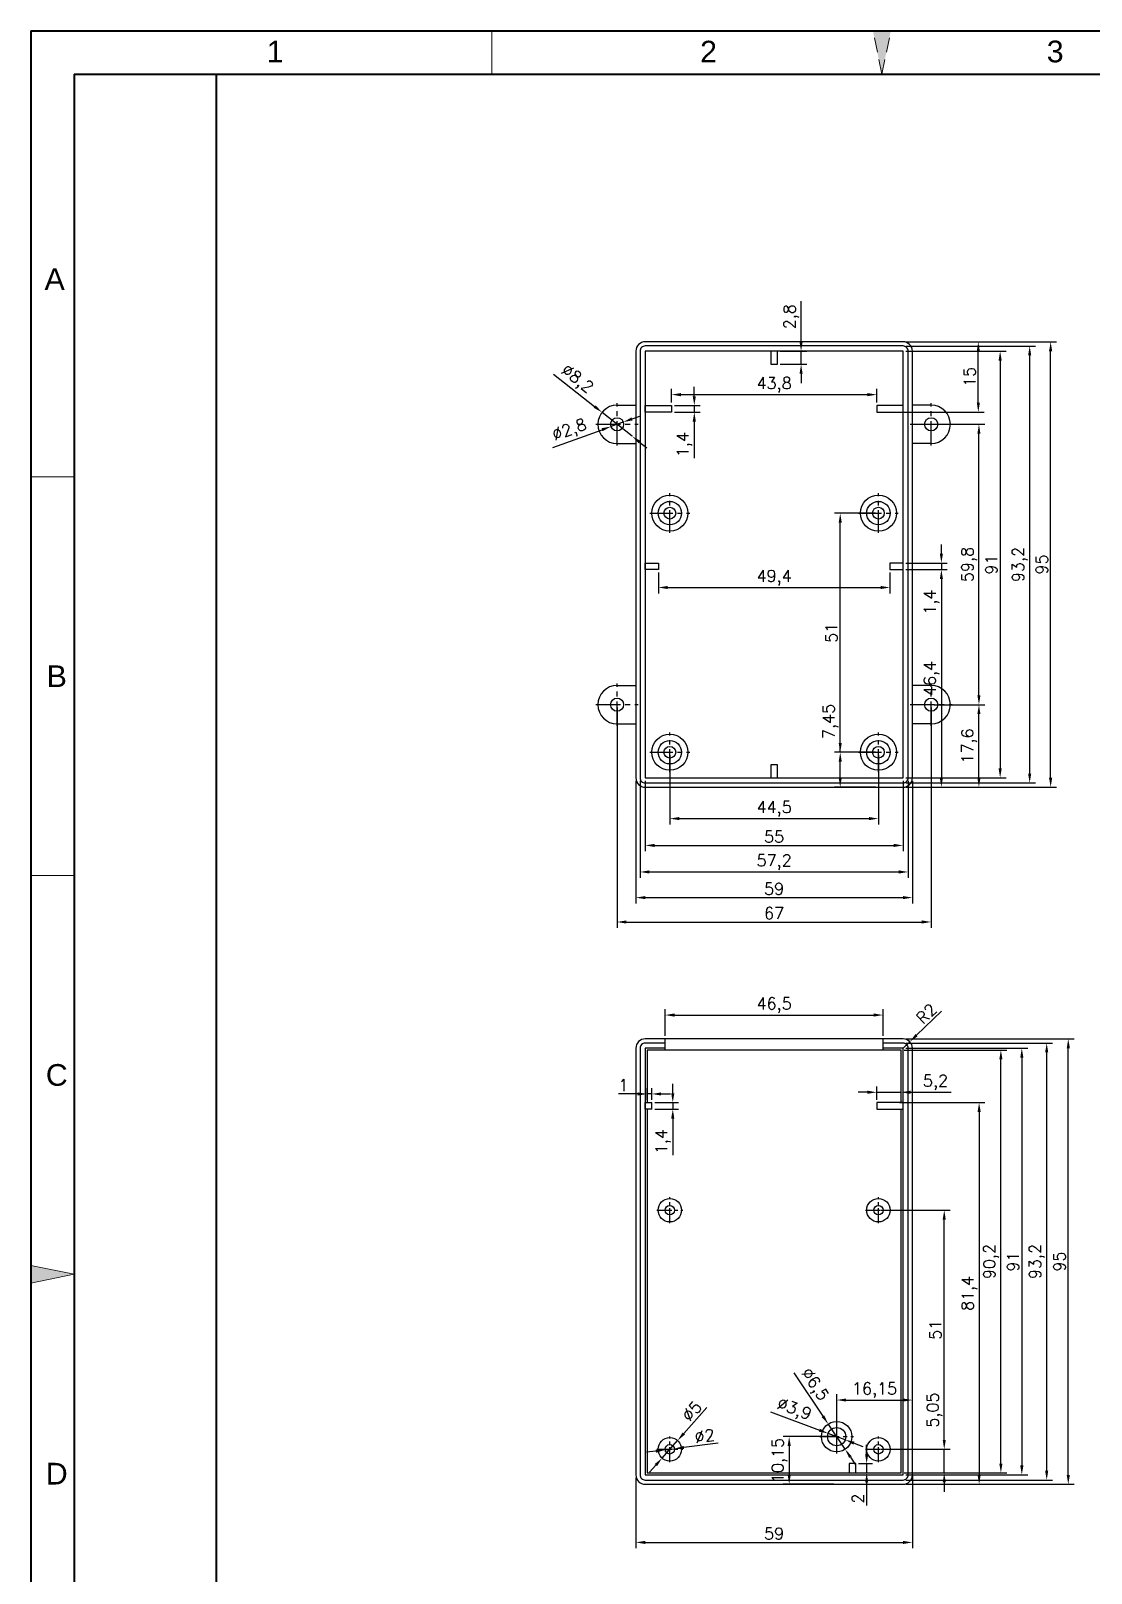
# Model space of a CAD drawing. Header units: millimetres. Extents: x 8473 to 8837, y 609 to 1139.
# Drawn here: x 8473.4 to 8699.6, y 810 to 1138.9 of the extents above; entities that cross this region are included whole.
import ezdxf
from ezdxf.enums import TextEntityAlignment as Align

# ---------------------------------------------------------------- set-up
doc = ezdxf.new("R2010")
doc.units = ezdxf.units.MM
for name, pattern in [('ACAD_ISO10W100', [18, 12, -3, 0, -3]), ('CENTER', [50.8, 31.75, -6.35, 6.35, -6.35]), ('HIDDEN2', [4.7625, 3.175, -1.5875])]:
    doc.linetypes.add(name, pattern=pattern)
for name, color, linetype, lineweight in [('dim', 82, 'Continuous', 9), ('图层1', 7, 'ACAD_ISO10W100', 15), ('图层4', 7, 'Continuous', 40), ('图层5', 7, 'HIDDEN2', 15)]:
    doc.layers.add(name, color=color, linetype=linetype, lineweight=lineweight)
doc.layers.add('尺寸线', color=7, linetype='Continuous')
doc.styles.get("Standard").update_dxf_attribs({"font": 'txt', "bigfont": 'gbcbig.shx'})
doc.styles.add('样式 3', font='arial.ttf', dxfattribs={"height": 3.8})
doc.dimstyles.new('ISO-25', dxfattribs={"dimtxt": 2.5, "dimasz": 2.5, "dimexe": 1.25, "dimexo": 0.625, "dimtad": 1, "dimtxsty": 'Standard', "dimcen": 2.5, "dimadec": 0, "dimazin": 0, "dimtfac": 1, "dimtmove": 0, "dimatfit": 3, "dimfxl": 0, "dimarcsym": 0})

# ---------------------------------------------------------------- blocks, each defined once
blk = doc.blocks.new('*D3')
at = {"layer": 'Defpoints', "color": 0}
for p in [(8659.47, 923.95), (8694.72, 923.95), (8659.47, 828.95)]:
    blk.add_point(p, dxfattribs=at)
at = {"layer": 'dim', "color": 0, "lineweight": -2}
for p, q in [((8660.09, 923.95), (8695.97, 923.95)), ((8694.72, 830.95), (8694.72, 921.95)), ((8660.09, 828.95), (8695.97, 828.95))]:
    blk.add_line(p, q, dxfattribs=at)
at = {"layer": 'dim', "color": 0}
for points in [[(8694.39, 921.95), (8695.06, 921.95), (8694.72, 923.95)], [(8694.39, 830.95), (8695.06, 830.95), (8694.72, 828.95)]]:
    blk.add_solid(points, dxfattribs=at)
at = {"layer": 'dim', "color": 0, "insert": (8692.85, 876.45), "char_height": 2.5, "attachment_point": 5, "rotation": 90}
blk.add_mtext('95', dxfattribs=at)
blk = doc.blocks.new('*D4')
at = {"layer": 'Defpoints', "color": 0}
for p in [(8659.47, 923.05), (8690.12, 923.05), (8659.47, 829.85)]:
    blk.add_point(p, dxfattribs=at)
at = {"layer": 'dim', "color": 0, "lineweight": -2}
for p, q in [((8660.09, 923.05), (8691.37, 923.05)), ((8690.12, 831.85), (8690.12, 921.05)), ((8660.09, 829.85), (8691.37, 829.85))]:
    blk.add_line(p, q, dxfattribs=at)
at = {"layer": 'dim', "color": 0}
for points in [[(8689.78, 921.05), (8690.45, 921.05), (8690.12, 923.05)], [(8689.78, 831.85), (8690.45, 831.85), (8690.12, 829.85)]]:
    blk.add_solid(points, dxfattribs=at)
at = {"layer": 'dim', "color": 0, "insert": (8688.03, 876.45), "char_height": 2.5, "attachment_point": 5, "rotation": 90}
blk.add_mtext('93,2', dxfattribs=at)
blk = doc.blocks.new('*D5')
at = {"layer": 'Defpoints', "color": 0}
for p in [(8659.47, 921.95), (8659.47, 830.95), (8684.81, 830.95)]:
    blk.add_point(p, dxfattribs=at)
at = {"layer": 'dim', "color": 0, "lineweight": -2}
for p, q in [((8660.09, 921.95), (8686.06, 921.95)), ((8684.81, 919.95), (8684.81, 832.95)), ((8660.09, 830.95), (8686.06, 830.95))]:
    blk.add_line(p, q, dxfattribs=at)
at = {"layer": 'dim', "color": 0}
for points in [[(8684.48, 919.95), (8685.15, 919.95), (8684.81, 921.95)], [(8684.48, 832.95), (8685.15, 832.95), (8684.81, 830.95)]]:
    blk.add_solid(points, dxfattribs=at)
at = {"layer": 'dim', "color": 0, "insert": (8682.94, 876.45), "char_height": 2.5, "attachment_point": 5, "rotation": 90}
blk.add_mtext('91', dxfattribs=at)
blk = doc.blocks.new('*D6')
at = {"layer": 'Defpoints', "color": 0}
for p in [(8659.07, 921.55), (8680.35, 921.55), (8659.07, 831.35)]:
    blk.add_point(p, dxfattribs=at)
at = {"layer": 'dim', "color": 0, "lineweight": -2}
for p, q in [((8659.69, 921.55), (8681.6, 921.55)), ((8680.35, 833.35), (8680.35, 919.55)), ((8659.69, 831.35), (8681.6, 831.35))]:
    blk.add_line(p, q, dxfattribs=at)
at = {"layer": 'dim', "color": 0}
for points in [[(8680.01, 919.55), (8680.68, 919.55), (8680.35, 921.55)], [(8680.01, 833.35), (8680.68, 833.35), (8680.35, 831.35)]]:
    blk.add_solid(points, dxfattribs=at)
at = {"layer": 'dim', "color": 0, "insert": (8678.26, 876.45), "char_height": 2.5, "attachment_point": 5, "rotation": 90}
blk.add_mtext('90,2', dxfattribs=at)
blk = doc.blocks.new('*D7')
at = {"layer": 'Defpoints', "color": 0}
for p in [(8654.22, 836.4), (8668.26, 836.4), (8659.07, 831.35)]:
    blk.add_point(p, dxfattribs=at)
at = {"layer": 'dim', "color": 0, "lineweight": -2}
for p, q in [((8668.26, 838.4), (8668.26, 849.15)), ((8654.84, 836.4), (8669.51, 836.4)), ((8668.26, 831.35), (8668.26, 836.4)), ((8659.69, 831.35), (8669.51, 831.35)), ((8668.26, 829.35), (8668.26, 827.35))]:
    blk.add_line(p, q, dxfattribs=at)
at = {"layer": 'dim', "color": 0}
for points in [[(8667.93, 838.4), (8668.59, 838.4), (8668.26, 836.4)], [(8667.93, 829.35), (8668.59, 829.35), (8668.26, 831.35)]]:
    blk.add_solid(points, dxfattribs=at)
at = {"layer": 'dim', "color": 0, "insert": (8666.18, 844.77), "char_height": 2.5, "attachment_point": 5, "rotation": 90}
blk.add_mtext('5,05', dxfattribs=at)
blk = doc.blocks.new('*D8')
at = {"layer": 'Defpoints', "color": 0}
for p in [(8654.22, 887.4), (8668.26, 887.4), (8654.22, 836.4)]:
    blk.add_point(p, dxfattribs=at)
at = {"layer": 'dim', "color": 0, "lineweight": -2}
for p, q in [((8654.84, 887.4), (8669.51, 887.4)), ((8668.26, 838.4), (8668.26, 885.4)), ((8654.84, 836.4), (8669.51, 836.4))]:
    blk.add_line(p, q, dxfattribs=at)
at = {"layer": 'dim', "color": 0}
for points in [[(8667.93, 885.4), (8668.59, 885.4), (8668.26, 887.4)], [(8667.93, 838.4), (8668.59, 838.4), (8668.26, 836.4)]]:
    blk.add_solid(points, dxfattribs=at)
at = {"layer": 'dim', "color": 0, "insert": (8666.38, 861.9), "char_height": 2.5, "attachment_point": 5, "rotation": 90}
blk.add_mtext('51', dxfattribs=at)
blk = doc.blocks.new('*D9')
at = {"layer": 'Defpoints', "color": 0}
for p in [(8659.07, 912.55), (8653.87, 910.35), (8659.07, 910.35)]:
    blk.add_point(p, dxfattribs=at)
at = {"layer": 'dim', "color": 0, "lineweight": -2}
for p, q in [((8651.87, 912.55), (8649.87, 912.55)), ((8653.87, 910.97), (8653.87, 913.8)), ((8653.87, 912.55), (8659.07, 912.55)), ((8659.07, 910.97), (8659.07, 913.8)), ((8661.07, 912.55), (8669.73, 912.55))]:
    blk.add_line(p, q, dxfattribs=at)
at = {"layer": 'dim', "color": 0}
for points in [[(8651.87, 912.89), (8651.87, 912.22), (8653.87, 912.55)], [(8661.07, 912.89), (8661.07, 912.22), (8659.07, 912.55)]]:
    blk.add_solid(points, dxfattribs=at)
at = {"layer": 'dim', "color": 0, "insert": (8666.4, 914.64), "char_height": 2.5, "attachment_point": 5}
blk.add_mtext('5,2', dxfattribs=at)
blk = doc.blocks.new('*D10')
at = {"layer": 'Defpoints', "color": 0}
for p in [(8604.87, 912.19), (8604.87, 910.35), (8605.87, 910.35)]:
    blk.add_point(p, dxfattribs=at)
at = {"layer": 'dim', "color": 0, "lineweight": -2}
for p, q in [((8602.87, 912.19), (8598.78, 912.19)), ((8604.87, 910.97), (8604.87, 913.44)), ((8605.87, 912.19), (8604.87, 912.19)), ((8605.87, 910.97), (8605.87, 913.44)), ((8607.87, 912.19), (8609.87, 912.19))]:
    blk.add_line(p, q, dxfattribs=at)
at = {"layer": 'dim', "color": 0}
for points in [[(8602.87, 912.53), (8602.87, 911.86), (8604.87, 912.19)], [(8607.87, 912.53), (8607.87, 911.86), (8605.87, 912.19)]]:
    blk.add_solid(points, dxfattribs=at)
at = {"layer": 'dim', "color": 0, "insert": (8599.82, 914.07), "char_height": 2.5, "attachment_point": 5}
blk.add_mtext('1', dxfattribs=at)
blk = doc.blocks.new('*D11')
at = {"layer": 'Defpoints', "color": 0}
for p in [(8649.37, 833.35), (8649.37, 831.35), (8651.71, 831.35)]:
    blk.add_point(p, dxfattribs=at)
at = {"layer": 'dim', "color": 0, "lineweight": -2}
for p, q in [((8651.71, 835.35), (8651.71, 837.35)), ((8649.99, 833.35), (8652.96, 833.35)), ((8651.71, 833.35), (8651.71, 831.35)), ((8649.99, 831.35), (8652.96, 831.35)), ((8651.71, 829.35), (8651.71, 824.43))]:
    blk.add_line(p, q, dxfattribs=at)
at = {"layer": 'dim', "color": 0}
for points in [[(8651.38, 835.35), (8652.05, 835.35), (8651.71, 833.35)], [(8651.38, 829.35), (8652.05, 829.35), (8651.71, 831.35)]]:
    blk.add_solid(points, dxfattribs=at)
at = {"layer": 'dim', "color": 0, "insert": (8649.84, 825.89), "char_height": 2.5, "attachment_point": 5, "rotation": 90}
blk.add_mtext('2', dxfattribs=at)
blk = doc.blocks.new('*D12')
at = {"layer": 'Defpoints', "color": 0}
for p in [(8645.32, 839.1), (8635.18, 828.95), (8645.32, 828.95)]:
    blk.add_point(p, dxfattribs=at)
at = {"layer": 'dim', "color": 0, "lineweight": -2}
for p, q in [((8644.69, 839.1), (8633.93, 839.1)), ((8635.18, 837.1), (8635.18, 830.95)), ((8644.69, 828.95), (8633.93, 828.95))]:
    blk.add_line(p, q, dxfattribs=at)
at = {"layer": 'dim', "color": 0}
for points in [[(8634.85, 837.1), (8635.52, 837.1), (8635.18, 839.1)], [(8634.85, 830.95), (8635.52, 830.95), (8635.18, 828.95)]]:
    blk.add_solid(points, dxfattribs=at)
at = {"layer": 'dim', "color": 0, "insert": (8633.1, 834.02), "char_height": 2.5, "attachment_point": 5, "rotation": 90}
blk.add_mtext('10,15', dxfattribs=at)
blk = doc.blocks.new('*D13')
at = {"layer": 'Defpoints', "color": 0}
for p in [(8661.47, 846.91), (8645.32, 839.1), (8661.47, 839.1)]:
    blk.add_point(p, dxfattribs=at)
at = {"layer": 'dim', "color": 0, "lineweight": -2}
for p, q in [((8645.32, 839.72), (8645.32, 848.16)), ((8647.32, 846.91), (8659.47, 846.91)), ((8661.47, 839.72), (8661.47, 848.16))]:
    blk.add_line(p, q, dxfattribs=at)
at = {"layer": 'dim', "color": 0}
for points in [[(8647.32, 847.24), (8647.32, 846.58), (8645.32, 846.91)], [(8659.47, 847.24), (8659.47, 846.58), (8661.47, 846.91)]]:
    blk.add_solid(points, dxfattribs=at)
at = {"layer": 'dim', "color": 0, "insert": (8653.39, 848.99), "char_height": 2.5, "attachment_point": 5}
blk.add_mtext('16,15', dxfattribs=at)
blk = doc.blocks.new('*D14')
at = {"layer": 'Defpoints', "color": 0}
for p in [(8643.5, 841.8), (8647.13, 836.4)]:
    blk.add_point(p, dxfattribs=at)
at = {"layer": 'dim', "color": 0, "lineweight": -2}
for p, q in [((8636.16, 852.73), (8642.39, 843.46)), ((8647.13, 836.4), (8643.5, 841.8)), ((8648.24, 834.74), (8649.36, 833.08))]:
    blk.add_line(p, q, dxfattribs=at)
at = {"layer": 'dim', "color": 0}
for points in [[(8642.67, 843.64), (8642.11, 843.27), (8643.5, 841.8)], [(8648.52, 834.93), (8647.97, 834.56), (8647.13, 836.4)]]:
    blk.add_solid(points, dxfattribs=at)
at = {"layer": 'dim', "color": 0, "insert": (8640.45, 850.08), "char_height": 2.5, "attachment_point": 5, "rotation": 303.8886}
blk.add_mtext('∅6,5', dxfattribs=at)
blk = doc.blocks.new('*D15')
at = {"layer": 'Defpoints', "color": 0}
for p in [(8643.49, 839.78), (8647.14, 838.42)]:
    blk.add_point(p, dxfattribs=at)
at = {"layer": 'dim', "color": 0, "lineweight": -2}
for p, q in [((8631.16, 844.4), (8641.62, 840.48)), ((8647.14, 838.42), (8643.49, 839.78)), ((8649.02, 837.71), (8650.89, 837.01))]:
    blk.add_line(p, q, dxfattribs=at)
at = {"layer": 'dim', "color": 0}
for points in [[(8641.73, 840.8), (8641.5, 840.17), (8643.49, 839.78)], [(8649.13, 838.03), (8648.9, 837.4), (8647.14, 838.42)]]:
    blk.add_solid(points, dxfattribs=at)
at = {"layer": 'dim', "color": 0, "insert": (8636.18, 844.74), "char_height": 2.5, "attachment_point": 5, "rotation": 339.4698}
blk.add_mtext('∅3,9', dxfattribs=at)
blk = doc.blocks.new('*D16')
at = {"layer": 'Defpoints', "color": 0}
for p in [(8611.37, 838.27), (8608.06, 834.53)]:
    blk.add_point(p, dxfattribs=at)
at = {"layer": 'dim', "color": 0, "lineweight": -2}
for p, q in [((8617.61, 845.33), (8612.7, 839.77)), ((8608.06, 834.53), (8611.37, 838.27)), ((8606.74, 833.03), (8605.41, 831.53))]:
    blk.add_line(p, q, dxfattribs=at)
at = {"layer": 'dim', "color": 0}
for points in [[(8612.45, 839.99), (8612.95, 839.55), (8611.37, 838.27)], [(8606.49, 833.25), (8606.99, 832.81), (8608.06, 834.53)]]:
    blk.add_solid(points, dxfattribs=at)
at = {"layer": 'dim', "color": 0, "insert": (8614.41, 844.54), "char_height": 2.5, "attachment_point": 5, "rotation": 48.5407}
blk.add_mtext('∅5', dxfattribs=at)
blk = doc.blocks.new('*D17')
at = {"layer": 'Defpoints', "color": 0}
for p in [(8608.72, 836.27), (8610.71, 836.53)]:
    blk.add_point(p, dxfattribs=at)
at = {"layer": 'dim', "color": 0, "lineweight": -2}
for p, q in [((8606.74, 836.01), (8604.76, 835.76)), ((8608.72, 836.27), (8610.71, 836.53)), ((8620.05, 837.74), (8612.69, 836.79))]:
    blk.add_line(p, q, dxfattribs=at)
at = {"layer": 'dim', "color": 0}
for points in [[(8606.7, 836.34), (8606.78, 835.68), (8608.72, 836.27)], [(8612.65, 837.12), (8612.73, 836.45), (8610.71, 836.53)]]:
    blk.add_solid(points, dxfattribs=at)
at = {"layer": 'dim', "color": 0, "insert": (8617.12, 839.25), "char_height": 2.5, "attachment_point": 5, "rotation": 7.3943}
blk.add_mtext('∅2', dxfattribs=at)
blk = doc.blocks.new('*D18')
at = {"layer": 'Defpoints', "color": 0}
for p in [(8605.87, 910.35), (8605.87, 908.95), (8610.35, 908.95)]:
    blk.add_point(p, dxfattribs=at)
at = {"layer": 'dim', "color": 0, "lineweight": -2}
for p, q in [((8610.35, 912.35), (8610.35, 914.35)), ((8606.49, 910.35), (8611.6, 910.35)), ((8606.49, 908.95), (8611.6, 908.95)), ((8610.35, 910.35), (8610.35, 908.95)), ((8610.35, 906.95), (8610.35, 899.12))]:
    blk.add_line(p, q, dxfattribs=at)
at = {"layer": 'dim', "color": 0}
for points in [[(8610.01, 912.35), (8610.68, 912.35), (8610.35, 910.35)], [(8610.01, 906.95), (8610.68, 906.95), (8610.35, 908.95)]]:
    blk.add_solid(points, dxfattribs=at)
at = {"layer": 'dim', "color": 0, "insert": (8608.26, 902.03), "char_height": 2.5, "attachment_point": 5, "rotation": 90}
blk.add_mtext('1,4', dxfattribs=at)
blk = doc.blocks.new('*D19')
at = {"layer": 'Defpoints', "color": 0}
for p in [(8658.07, 910.35), (8659.5, 828.95), (8675.7, 828.95)]:
    blk.add_point(p, dxfattribs=at)
at = {"layer": 'dim', "color": 0, "lineweight": -2}
for p, q in [((8658.69, 910.35), (8676.95, 910.35)), ((8675.7, 908.35), (8675.7, 830.95)), ((8660.13, 828.95), (8676.95, 828.95))]:
    blk.add_line(p, q, dxfattribs=at)
at = {"layer": 'dim', "color": 0}
for points in [[(8675.37, 908.35), (8676.04, 908.35), (8675.7, 910.35)], [(8675.37, 830.95), (8676.04, 830.95), (8675.7, 828.95)]]:
    blk.add_solid(points, dxfattribs=at)
at = {"layer": 'dim', "color": 0, "insert": (8673.62, 869.65), "char_height": 2.5, "attachment_point": 5, "rotation": 90}
blk.add_mtext('81,4', dxfattribs=at)
blk = doc.blocks.new('*D20')
at = {"layer": 'Defpoints', "color": 0}
for p in [(8655.22, 929.02), (8608.72, 923.95), (8655.22, 923.95)]:
    blk.add_point(p, dxfattribs=at)
at = {"layer": 'dim', "color": 0, "lineweight": -2}
for p, q in [((8608.72, 924.57), (8608.72, 930.27)), ((8610.72, 929.02), (8653.22, 929.02)), ((8655.22, 924.57), (8655.22, 930.27))]:
    blk.add_line(p, q, dxfattribs=at)
at = {"layer": 'dim', "color": 0}
for points in [[(8610.72, 929.36), (8610.72, 928.69), (8608.72, 929.02)], [(8653.22, 929.36), (8653.22, 928.69), (8655.22, 929.02)]]:
    blk.add_solid(points, dxfattribs=at)
at = {"layer": 'dim', "color": 0, "insert": (8631.97, 931.11), "char_height": 2.5, "attachment_point": 5}
blk.add_mtext('46,5', dxfattribs=at)
blk = doc.blocks.new('*D29')
at = {"layer": 'Defpoints', "color": 0}
for p in [(8659.47, 1072.62), (8690.96, 1072.62), (8659.47, 977.62)]:
    blk.add_point(p, dxfattribs=at)
at = {"layer": 'dim', "color": 0, "lineweight": -2}
for p, q in [((8660.09, 1072.62), (8692.21, 1072.62)), ((8690.96, 979.62), (8690.96, 1070.62)), ((8660.09, 977.62), (8692.21, 977.62))]:
    blk.add_line(p, q, dxfattribs=at)
at = {"layer": 'dim', "color": 0}
for points in [[(8690.62, 1070.62), (8691.29, 1070.62), (8690.96, 1072.62)], [(8690.62, 979.62), (8691.29, 979.62), (8690.96, 977.62)]]:
    blk.add_solid(points, dxfattribs=at)
at = {"layer": 'dim', "color": 0, "insert": (8689.08, 1025.12), "char_height": 2.5, "attachment_point": 5, "rotation": 90}
blk.add_mtext('95', dxfattribs=at)
blk = doc.blocks.new('*D30')
at = {"layer": 'Defpoints', "color": 0}
for p in [(8659.47, 1071.72), (8686.49, 1071.72), (8659.47, 978.52)]:
    blk.add_point(p, dxfattribs=at)
at = {"layer": 'dim', "color": 0, "lineweight": -2}
for p, q in [((8660.09, 1071.72), (8687.74, 1071.72)), ((8686.49, 980.52), (8686.49, 1069.72)), ((8660.09, 978.52), (8687.74, 978.52))]:
    blk.add_line(p, q, dxfattribs=at)
at = {"layer": 'dim', "color": 0}
for points in [[(8686.15, 1069.72), (8686.82, 1069.72), (8686.49, 1071.72)], [(8686.15, 980.52), (8686.82, 980.52), (8686.49, 978.52)]]:
    blk.add_solid(points, dxfattribs=at)
at = {"layer": 'dim', "color": 0, "insert": (8684.4, 1025.12), "char_height": 2.5, "attachment_point": 5, "rotation": 90}
blk.add_mtext('93,2', dxfattribs=at)
blk = doc.blocks.new('*D31')
at = {"layer": 'Defpoints', "color": 0}
for p in [(8659.47, 1070.62), (8659.47, 979.62), (8680.19, 979.62)]:
    blk.add_point(p, dxfattribs=at)
at = {"layer": 'dim', "color": 0, "lineweight": -2}
for p, q in [((8660.09, 1070.62), (8681.44, 1070.62)), ((8680.19, 1068.62), (8680.19, 981.62)), ((8660.09, 979.62), (8681.44, 979.62))]:
    blk.add_line(p, q, dxfattribs=at)
at = {"layer": 'dim', "color": 0}
for points in [[(8679.85, 1068.62), (8680.52, 1068.62), (8680.19, 1070.62)], [(8679.85, 981.62), (8680.52, 981.62), (8680.19, 979.62)]]:
    blk.add_solid(points, dxfattribs=at)
at = {"layer": 'dim', "color": 0, "insert": (8678.31, 1025.12), "char_height": 2.5, "attachment_point": 5, "rotation": 90}
blk.add_mtext('91', dxfattribs=at)
blk = doc.blocks.new('*D32')
at = {"layer": 'Defpoints', "color": 0}
for p in [(8665.47, 995.22), (8675.66, 995.22), (8665.47, 977.62)]:
    blk.add_point(p, dxfattribs=at)
at = {"layer": 'dim', "color": 0, "lineweight": -2}
for p, q in [((8666.09, 995.22), (8676.91, 995.22)), ((8675.66, 979.62), (8675.66, 993.22)), ((8666.09, 977.62), (8676.91, 977.62))]:
    blk.add_line(p, q, dxfattribs=at)
at = {"layer": 'dim', "color": 0}
for points in [[(8675.33, 993.22), (8675.99, 993.22), (8675.66, 995.22)], [(8675.33, 979.62), (8675.99, 979.62), (8675.66, 977.62)]]:
    blk.add_solid(points, dxfattribs=at)
at = {"layer": 'dim', "color": 0, "insert": (8673.58, 986.42), "char_height": 2.5, "attachment_point": 5, "rotation": 90}
blk.add_mtext('17,6', dxfattribs=at)
blk = doc.blocks.new('*D33')
at = {"layer": 'Defpoints', "color": 0}
for p in [(8665.47, 1055.02), (8675.66, 1055.02), (8665.47, 995.22)]:
    blk.add_point(p, dxfattribs=at)
at = {"layer": 'dim', "color": 0, "lineweight": -2}
for p, q in [((8666.09, 1055.02), (8676.91, 1055.02)), ((8675.66, 997.22), (8675.66, 1053.02)), ((8666.09, 995.22), (8676.91, 995.22))]:
    blk.add_line(p, q, dxfattribs=at)
at = {"layer": 'dim', "color": 0}
for points in [[(8675.33, 1053.02), (8675.99, 1053.02), (8675.66, 1055.02)], [(8675.33, 997.22), (8675.99, 997.22), (8675.66, 995.22)]]:
    blk.add_solid(points, dxfattribs=at)
at = {"layer": 'dim', "color": 0, "insert": (8673.58, 1025.12), "char_height": 2.5, "attachment_point": 5, "rotation": 90}
blk.add_mtext('59,8', dxfattribs=at)
blk = doc.blocks.new('*D34')
at = {"layer": 'Defpoints', "color": 0}
for p in [(8646.07, 985.07), (8654.22, 985.07), (8654.22, 977.62)]:
    blk.add_point(p, dxfattribs=at)
at = {"layer": 'dim', "color": 0, "lineweight": -2}
for p, q in [((8646.07, 985.07), (8646.07, 996.24)), ((8653.59, 985.07), (8644.82, 985.07)), ((8646.07, 979.62), (8646.07, 983.07)), ((8653.59, 977.62), (8644.82, 977.62))]:
    blk.add_line(p, q, dxfattribs=at)
at = {"layer": 'dim', "color": 0}
for points in [[(8645.74, 983.07), (8646.4, 983.07), (8646.07, 985.07)], [(8645.74, 979.62), (8646.4, 979.62), (8646.07, 977.62)]]:
    blk.add_solid(points, dxfattribs=at)
at = {"layer": 'dim', "color": 0, "insert": (8643.99, 991.66), "char_height": 2.5, "attachment_point": 5, "rotation": 90}
blk.add_mtext('7,45', dxfattribs=at)
blk = doc.blocks.new('*D35')
at = {"layer": 'Defpoints', "color": 0}
for p in [(8646.07, 1036.07), (8654.22, 1036.07), (8654.22, 985.07)]:
    blk.add_point(p, dxfattribs=at)
at = {"layer": 'dim', "color": 0, "lineweight": -2}
for p, q in [((8653.59, 1036.07), (8644.82, 1036.07)), ((8646.07, 987.07), (8646.07, 1034.07)), ((8653.59, 985.07), (8644.82, 985.07))]:
    blk.add_line(p, q, dxfattribs=at)
at = {"layer": 'dim', "color": 0}
for points in [[(8645.74, 1034.07), (8646.4, 1034.07), (8646.07, 1036.07)], [(8645.74, 987.07), (8646.4, 987.07), (8646.07, 985.07)]]:
    blk.add_solid(points, dxfattribs=at)
at = {"layer": 'dim', "color": 0, "insert": (8644.2, 1010.57), "char_height": 2.5, "attachment_point": 5, "rotation": 90}
blk.add_mtext('51', dxfattribs=at)
blk = doc.blocks.new('*D36')
at = {"layer": 'Defpoints', "color": 0}
for p in [(8607.27, 1024.02), (8656.67, 1024.02), (8656.67, 1020.21)]:
    blk.add_point(p, dxfattribs=at)
at = {"layer": 'dim', "color": 0, "lineweight": -2}
for p, q in [((8607.27, 1023.4), (8607.27, 1018.96)), ((8656.67, 1023.4), (8656.67, 1018.96)), ((8609.27, 1020.21), (8654.67, 1020.21))]:
    blk.add_line(p, q, dxfattribs=at)
at = {"layer": 'dim', "color": 0}
for points in [[(8609.27, 1020.55), (8609.27, 1019.88), (8607.27, 1020.21)], [(8654.67, 1020.55), (8654.67, 1019.88), (8656.67, 1020.21)]]:
    blk.add_solid(points, dxfattribs=at)
at = {"layer": 'dim', "color": 0, "insert": (8631.97, 1022.3), "char_height": 2.5, "attachment_point": 5}
blk.add_mtext('49,4', dxfattribs=at)
blk = doc.blocks.new('*D37')
at = {"layer": 'Defpoints', "color": 0}
for p in [(8659.47, 1025.42), (8659.47, 1024.02), (8667.65, 1024.02)]:
    blk.add_point(p, dxfattribs=at)
at = {"layer": 'dim', "color": 0, "lineweight": -2}
for p, q in [((8667.65, 1027.42), (8667.65, 1029.42)), ((8660.09, 1025.42), (8668.9, 1025.42)), ((8660.09, 1024.02), (8668.9, 1024.02)), ((8667.65, 1025.42), (8667.65, 1024.02)), ((8667.65, 1022.02), (8667.65, 1014.19))]:
    blk.add_line(p, q, dxfattribs=at)
at = {"layer": 'dim', "color": 0}
for points in [[(8667.32, 1027.42), (8667.98, 1027.42), (8667.65, 1025.42)], [(8667.32, 1022.02), (8667.98, 1022.02), (8667.65, 1024.02)]]:
    blk.add_solid(points, dxfattribs=at)
at = {"layer": 'dim', "color": 0, "insert": (8665.57, 1017.11), "char_height": 2.5, "attachment_point": 5, "rotation": 90}
blk.add_mtext('1,4', dxfattribs=at)
blk = doc.blocks.new('*D38')
at = {"layer": 'Defpoints', "color": 0}
for p in [(8659.47, 1024.02), (8660.09, 977.62), (8667.65, 977.62)]:
    blk.add_point(p, dxfattribs=at)
at = {"layer": 'dim', "color": 0, "lineweight": -2}
for p, q in [((8660.09, 1024.02), (8668.9, 1024.02)), ((8667.65, 1022.02), (8667.65, 979.62)), ((8660.72, 977.62), (8668.9, 977.62))]:
    blk.add_line(p, q, dxfattribs=at)
at = {"layer": 'dim', "color": 0}
for points in [[(8667.32, 1022.02), (8667.98, 1022.02), (8667.65, 1024.02)], [(8667.32, 979.62), (8667.98, 979.62), (8667.65, 977.62)]]:
    blk.add_solid(points, dxfattribs=at)
at = {"layer": 'dim', "color": 0, "insert": (8665.57, 1000.82), "char_height": 2.5, "attachment_point": 5, "rotation": 90}
blk.add_mtext('46,4', dxfattribs=at)
blk = doc.blocks.new('*D39')
at = {"layer": 'Defpoints', "color": 0}
for p in [(8595.25, 1057.57), (8601.68, 1052.48)]:
    blk.add_point(p, dxfattribs=at)
at = {"layer": 'dim', "color": 0, "lineweight": -2}
for p, q in [((8584.92, 1065.74), (8593.68, 1058.81)), ((8601.68, 1052.48), (8595.25, 1057.57)), ((8603.25, 1051.24), (8604.82, 1050))]:
    blk.add_line(p, q, dxfattribs=at)
at = {"layer": 'dim', "color": 0}
for points in [[(8593.89, 1059.07), (8593.47, 1058.55), (8595.25, 1057.57)], [(8603.46, 1051.5), (8603.04, 1050.98), (8601.68, 1052.48)]]:
    blk.add_solid(points, dxfattribs=at)
at = {"layer": 'dim', "color": 0, "insert": (8589.81, 1064.53), "char_height": 2.5, "attachment_point": 5, "rotation": 321.6603}
blk.add_mtext('∅8,2', dxfattribs=at)
blk = doc.blocks.new('*D40')
at = {"layer": 'Defpoints', "color": 0}
for p in [(8597.15, 1054.55), (8599.78, 1055.5)]:
    blk.add_point(p, dxfattribs=at)
at = {"layer": 'dim', "color": 0, "lineweight": -2}
for p, q in [((8601.66, 1056.18), (8603.55, 1056.86)), ((8584.76, 1050.08), (8595.27, 1053.87)), ((8599.78, 1055.5), (8597.15, 1054.55))]:
    blk.add_line(p, q, dxfattribs=at)
at = {"layer": 'dim', "color": 0}
for points in [[(8601.55, 1056.49), (8601.78, 1055.86), (8599.78, 1055.5)], [(8595.15, 1054.18), (8595.38, 1053.56), (8597.15, 1054.55)]]:
    blk.add_solid(points, dxfattribs=at)
at = {"layer": 'dim', "color": 0, "insert": (8588.37, 1053.6), "char_height": 2.5, "attachment_point": 5, "rotation": 19.8359}
blk.add_mtext('∅2,8', dxfattribs=at)
blk = doc.blocks.new('*D41')
at = {"layer": 'Defpoints', "color": 0}
for p in [(8609.72, 985.07), (8654.22, 985.07), (8654.22, 970.92)]:
    blk.add_point(p, dxfattribs=at)
at = {"layer": 'dim', "color": 0, "lineweight": -2}
for p, q in [((8609.72, 984.45), (8609.72, 969.67)), ((8654.22, 984.45), (8654.22, 969.67)), ((8611.72, 970.92), (8652.22, 970.92))]:
    blk.add_line(p, q, dxfattribs=at)
at = {"layer": 'dim', "color": 0}
for points in [[(8611.72, 971.26), (8611.72, 970.59), (8609.72, 970.92)], [(8652.22, 971.26), (8652.22, 970.59), (8654.22, 970.92)]]:
    blk.add_solid(points, dxfattribs=at)
at = {"layer": 'dim', "color": 0, "insert": (8631.97, 973.01), "char_height": 2.5, "attachment_point": 5}
blk.add_mtext('44,5', dxfattribs=at)
blk = doc.blocks.new('*D42')
at = {"layer": 'Defpoints', "color": 0}
for p in [(8604.47, 979.62), (8659.47, 979.62), (8659.47, 965.2)]:
    blk.add_point(p, dxfattribs=at)
at = {"layer": 'dim', "color": 0, "lineweight": -2}
for p, q in [((8604.47, 979), (8604.47, 963.95)), ((8659.47, 979), (8659.47, 963.95)), ((8606.47, 965.2), (8657.47, 965.2))]:
    blk.add_line(p, q, dxfattribs=at)
at = {"layer": 'dim', "color": 0}
for points in [[(8606.47, 965.54), (8606.47, 964.87), (8604.47, 965.2)], [(8657.47, 965.54), (8657.47, 964.87), (8659.47, 965.2)]]:
    blk.add_solid(points, dxfattribs=at)
at = {"layer": 'dim', "color": 0, "insert": (8631.97, 967.08), "char_height": 2.5, "attachment_point": 5}
blk.add_mtext('55', dxfattribs=at)
blk = doc.blocks.new('*D43')
at = {"layer": 'Defpoints', "color": 0}
for p in [(8603.37, 979.62), (8660.57, 979.62), (8660.57, 959.54)]:
    blk.add_point(p, dxfattribs=at)
at = {"layer": 'dim', "color": 0, "lineweight": -2}
for p, q in [((8603.37, 979), (8603.37, 958.29)), ((8660.57, 979), (8660.57, 958.29)), ((8605.37, 959.54), (8658.57, 959.54))]:
    blk.add_line(p, q, dxfattribs=at)
at = {"layer": 'dim', "color": 0}
for points in [[(8605.37, 959.88), (8605.37, 959.21), (8603.37, 959.54)], [(8658.57, 959.88), (8658.57, 959.21), (8660.57, 959.54)]]:
    blk.add_solid(points, dxfattribs=at)
at = {"layer": 'dim', "color": 0, "insert": (8631.97, 961.63), "char_height": 2.5, "attachment_point": 5}
blk.add_mtext('57,2', dxfattribs=at)
blk = doc.blocks.new('*D44')
at = {"layer": 'Defpoints', "color": 0}
for p in [(8598.47, 995.22), (8665.47, 995.22), (8665.47, 948.87)]:
    blk.add_point(p, dxfattribs=at)
at = {"layer": 'dim', "color": 0, "lineweight": -2}
for p, q in [((8598.47, 994.6), (8598.47, 947.62)), ((8665.47, 994.6), (8665.47, 947.62)), ((8600.47, 948.87), (8663.47, 948.87))]:
    blk.add_line(p, q, dxfattribs=at)
at = {"layer": 'dim', "color": 0}
for points in [[(8600.47, 949.21), (8600.47, 948.54), (8598.47, 948.87)], [(8663.47, 949.21), (8663.47, 948.54), (8665.47, 948.87)]]:
    blk.add_solid(points, dxfattribs=at)
at = {"layer": 'dim', "color": 0, "insert": (8631.97, 950.75), "char_height": 2.5, "attachment_point": 5}
blk.add_mtext('67', dxfattribs=at)
blk = doc.blocks.new('*D45')
at = {"layer": 'Defpoints', "color": 0}
for p in [(8602.47, 979.62), (8661.47, 979.62), (8661.47, 954.07)]:
    blk.add_point(p, dxfattribs=at)
at = {"layer": 'dim', "color": 0, "lineweight": -2}
for p, q in [((8602.47, 979), (8602.47, 952.82)), ((8661.47, 979), (8661.47, 952.82)), ((8604.47, 954.07), (8659.47, 954.07))]:
    blk.add_line(p, q, dxfattribs=at)
at = {"layer": 'dim', "color": 0}
for points in [[(8604.47, 954.4), (8604.47, 953.74), (8602.47, 954.07)], [(8659.47, 954.4), (8659.47, 953.74), (8661.47, 954.07)]]:
    blk.add_solid(points, dxfattribs=at)
at = {"layer": 'dim', "color": 0, "insert": (8631.97, 955.95), "char_height": 2.5, "attachment_point": 5}
blk.add_mtext('59', dxfattribs=at)
blk = doc.blocks.new('*D46')
at = {"layer": 'Defpoints', "color": 0}
for p in [(8653.87, 1061.35), (8610.07, 1059.02), (8653.87, 1059.02)]:
    blk.add_point(p, dxfattribs=at)
at = {"layer": 'dim', "color": 0, "lineweight": -2}
for p, q in [((8610.07, 1059.65), (8610.07, 1062.6)), ((8653.87, 1059.65), (8653.87, 1062.6)), ((8612.07, 1061.35), (8651.87, 1061.35))]:
    blk.add_line(p, q, dxfattribs=at)
at = {"layer": 'dim', "color": 0}
for points in [[(8612.07, 1061.68), (8612.07, 1061.01), (8610.07, 1061.35)], [(8651.87, 1061.68), (8651.87, 1061.01), (8653.87, 1061.35)]]:
    blk.add_solid(points, dxfattribs=at)
at = {"layer": 'dim', "color": 0, "insert": (8631.97, 1063.43), "char_height": 2.5, "attachment_point": 5}
blk.add_mtext('43,8', dxfattribs=at)
blk = doc.blocks.new('*D47')
at = {"layer": 'Defpoints', "color": 0}
for p in [(8632.67, 1070.62), (8637.72, 1070.62), (8632.67, 1067.82)]:
    blk.add_point(p, dxfattribs=at)
at = {"layer": 'dim', "color": 0, "lineweight": -2}
for p, q in [((8637.72, 1072.62), (8637.72, 1081.29)), ((8633.29, 1070.62), (8638.97, 1070.62)), ((8637.72, 1067.82), (8637.72, 1070.62)), ((8633.29, 1067.82), (8638.97, 1067.82)), ((8637.72, 1065.82), (8637.72, 1063.82))]:
    blk.add_line(p, q, dxfattribs=at)
at = {"layer": 'dim', "color": 0}
for points in [[(8637.39, 1072.62), (8638.05, 1072.62), (8637.72, 1070.62)], [(8637.39, 1065.82), (8638.05, 1065.82), (8637.72, 1067.82)]]:
    blk.add_solid(points, dxfattribs=at)
at = {"layer": 'dim', "color": 0, "insert": (8635.64, 1077.96), "char_height": 2.5, "attachment_point": 5, "rotation": 90}
blk.add_mtext('2,8', dxfattribs=at)
blk = doc.blocks.new('*D48')
at = {"layer": 'Defpoints', "color": 0}
for p in [(8659.47, 1072.62), (8675.53, 1072.62), (8658.07, 1057.62)]:
    blk.add_point(p, dxfattribs=at)
at = {"layer": 'dim', "color": 0, "lineweight": -2}
for p, q in [((8660.09, 1072.62), (8676.78, 1072.62)), ((8675.53, 1059.62), (8675.53, 1070.62)), ((8658.69, 1057.62), (8676.78, 1057.62))]:
    blk.add_line(p, q, dxfattribs=at)
at = {"layer": 'dim', "color": 0}
for points in [[(8675.2, 1070.62), (8675.86, 1070.62), (8675.53, 1072.62)], [(8675.2, 1059.62), (8675.86, 1059.62), (8675.53, 1057.62)]]:
    blk.add_solid(points, dxfattribs=at)
at = {"layer": 'dim', "color": 0, "insert": (8673.66, 1065.12), "char_height": 2.5, "attachment_point": 5, "rotation": 90}
blk.add_mtext('15', dxfattribs=at)
blk = doc.blocks.new('*D49')
at = {"layer": 'Defpoints', "color": 0}
for p in [(8610.07, 1059.02), (8610.07, 1057.62), (8614.94, 1057.62)]:
    blk.add_point(p, dxfattribs=at)
at = {"layer": 'dim', "color": 0, "lineweight": -2}
for p, q in [((8614.94, 1061.02), (8614.94, 1063.02)), ((8610.69, 1059.02), (8616.19, 1059.02)), ((8610.69, 1057.62), (8616.19, 1057.62)), ((8614.94, 1059.02), (8614.94, 1057.62)), ((8614.94, 1055.62), (8614.94, 1047.79))]:
    blk.add_line(p, q, dxfattribs=at)
at = {"layer": 'dim', "color": 0}
for points in [[(8614.6, 1061.02), (8615.27, 1061.02), (8614.94, 1059.02)], [(8614.6, 1055.62), (8615.27, 1055.62), (8614.94, 1057.62)]]:
    blk.add_solid(points, dxfattribs=at)
at = {"layer": 'dim', "color": 0, "insert": (8612.85, 1050.71), "char_height": 2.5, "attachment_point": 5, "rotation": 90}
blk.add_mtext('1,4', dxfattribs=at)
blk = doc.blocks.new('*D57')
at = {"layer": 'Defpoints', "color": 0}
for p in [(8602.47, 830.95), (8661.47, 831.35), (8661.47, 816.54)]:
    blk.add_point(p, dxfattribs=at)
at = {"layer": 'dim', "color": 0, "lineweight": -2}
for p, q in [((8602.47, 830.32), (8602.47, 815.29)), ((8661.47, 830.72), (8661.47, 815.29)), ((8604.47, 816.54), (8659.47, 816.54))]:
    blk.add_line(p, q, dxfattribs=at)
at = {"layer": 'dim', "color": 0}
for points in [[(8604.47, 816.87), (8604.47, 816.21), (8602.47, 816.54)], [(8659.47, 816.87), (8659.47, 816.21), (8661.47, 816.54)]]:
    blk.add_solid(points, dxfattribs=at)
at = {"layer": 'dim', "color": 0, "insert": (8631.97, 818.42), "char_height": 2.5, "attachment_point": 5}
blk.add_mtext('59', dxfattribs=at)
blk = doc.blocks.new('*D58')
at = {"layer": 'Defpoints', "color": 0}
for p in [(8659.47, 921.95), (8660.91, 923.33)]:
    blk.add_point(p, dxfattribs=at)
at = {"layer": 'dim', "color": 0, "lineweight": -2}
for p, q in [((8667.7, 929.86), (8662.35, 924.72)), ((8659.47, 921.95), (8660.91, 923.33))]:
    blk.add_line(p, q, dxfattribs=at)
at = {"layer": 'dim', "color": 0}
blk.add_solid([(8662.12, 924.96), (8662.58, 924.48), (8660.91, 923.33)], dxfattribs=at)
at = {"layer": 'dim', "color": 0, "insert": (8664.45, 929.33), "char_height": 2.5, "attachment_point": 5, "rotation": 43.8471}
blk.add_mtext('R2', dxfattribs=at)

msp = doc.modelspace()

# ---------------------------------------------------------------- hatches: boundary and pattern name
at = {"layer": '图层1'}
msp.add_hatch(color=0, dxfattribs=at).paths.add_polyline_path([(8482.641, 873.729), (8473.397, 875.632), (8473.397, 871.827)])
at = {"layer": '图层5'}
msp.add_hatch(color=0, dxfattribs=at).paths.add_polyline_path([(8654.952, 1129.699), (8653.049, 1138.943), (8656.854, 1138.943)])

# ---------------------------------------------------------------- linework, layer by layer
at = {"color": 1, "linetype": 'CENTER', "ltscale": 0.164}
for p, q in [((8598.466, 1050.515), (8598.466, 1059.535)), ((8665.466, 1050.515), (8665.466, 1059.535)), ((8593.956, 1055.025), (8602.976, 1055.025)), ((8660.956, 1055.025), (8669.976, 1055.025)), ((8598.466, 990.715), (8598.466, 999.735)), ((8665.466, 990.715), (8665.466, 999.735)), ((8593.956, 995.225), (8602.976, 995.225)), ((8660.956, 995.225), (8669.976, 995.225))]:
    msp.add_line(p, q, dxfattribs=at)
for p, q in [((8598.466, 1059.125), (8602.466, 1059.125)), ((8665.466, 1059.125), (8661.466, 1059.125)), ((8598.466, 1050.925), (8602.466, 1050.925)), ((8665.466, 1050.925), (8661.466, 1050.925)), ((8598.466, 999.325), (8602.466, 999.325)), ((8665.466, 999.325), (8661.466, 999.325)), ((8598.466, 991.125), (8602.466, 991.125)), ((8665.466, 991.125), (8661.466, 991.125)), ((8608.716, 921.549), (8608.716, 923.949)), ((8655.216, 921.549), (8655.216, 923.949)), ((8605.866, 908.949), (8605.866, 910.349))]:
    msp.add_line(p, q)
at = {"color": 1, "linetype": 'CENTER', "ltscale": 0.154}
for p, q in [((8609.716, 1031.84), (8609.716, 1040.31)), ((8654.216, 1031.84), (8654.216, 1040.31)), ((8605.481, 1036.075), (8613.951, 1036.075)), ((8649.981, 1036.075), (8658.451, 1036.075)), ((8609.716, 980.84), (8609.716, 989.31)), ((8654.216, 980.84), (8654.216, 989.31)), ((8605.481, 985.075), (8613.951, 985.075)), ((8649.981, 985.075), (8658.451, 985.075))]:
    msp.add_line(p, q, dxfattribs=at)
at = {"color": 1, "linetype": 'CENTER', "ltscale": 0.1}
for p, q in [((8609.716, 884.649), (8609.716, 890.149)), ((8654.216, 884.649), (8654.216, 890.149)), ((8606.966, 887.399), (8612.466, 887.399)), ((8651.466, 887.399), (8656.966, 887.399)), ((8609.716, 833.649), (8609.716, 839.149)), ((8654.216, 833.649), (8654.216, 839.149)), ((8606.966, 836.399), (8612.466, 836.399)), ((8651.466, 836.399), (8656.966, 836.399))]:
    msp.add_line(p, q, dxfattribs=at)
at = {"color": 1, "linetype": 'CENTER', "ltscale": 0.13}
for p, q in [((8645.316, 835.524), (8645.316, 842.674)), ((8641.741, 839.099), (8648.891, 839.099))]:
    msp.add_line(p, q, dxfattribs=at)
for points in [[(8604.466, 977.625), (8659.466, 977.625, 0.4142136), (8661.466, 979.625), (8661.466, 1070.625, 0.4142136), (8659.466, 1072.625), (8604.466, 1072.625, 0.4142136), (8602.466, 1070.625), (8602.466, 979.625, 0.4142136)], [(8604.466, 978.525), (8659.466, 978.525, 0.4142136), (8660.566, 979.625), (8660.566, 1070.625, 0.4142136), (8659.466, 1071.725), (8604.466, 1071.725, 0.4142136), (8603.366, 1070.625), (8603.366, 979.625, 0.4142136)], [(8604.466, 828.949), (8659.466, 828.949, 0.4142136), (8661.466, 830.949), (8661.466, 921.949, 0.4142136), (8659.466, 923.949), (8604.466, 923.949, 0.4142136), (8602.466, 921.949), (8602.466, 830.949, 0.4142136)]]:
    msp.add_lwpolyline(points, format="xyb", close=True)
for points in [[(8604.466, 979.625), (8659.466, 979.625), (8659.466, 1070.625), (8604.466, 1070.625)], [(8631.266, 1067.825), (8632.666, 1067.825), (8632.666, 1070.625), (8631.266, 1070.625)], [(8607.266, 1025.425), (8607.266, 1024.025), (8604.466, 1024.025), (8604.466, 1025.425)], [(8656.666, 1025.425), (8656.666, 1024.025), (8659.466, 1024.025), (8659.466, 1025.425)], [(8631.266, 979.625), (8632.666, 979.625), (8632.666, 982.425), (8631.266, 982.425)], [(8647.966, 833.349), (8647.966, 831.349), (8649.366, 831.349), (8649.366, 833.349)]]:
    msp.add_lwpolyline(points, close=True)
for points in [[(8607.266, 1057.625), (8604.466, 1057.625), (8604.466, 1059.025), (8607.266, 1059.025)], [(8607.266, 1059.025), (8610.066, 1059.025), (8610.066, 1057.625), (8607.266, 1057.625)], [(8656.666, 1059.025), (8653.866, 1059.025), (8653.866, 1057.625), (8656.666, 1057.625)], [(8656.666, 1057.625), (8659.466, 1057.625), (8659.466, 1059.025), (8656.666, 1059.025)], [(8608.716, 921.949), (8604.466, 921.949), (8604.466, 830.949), (8659.466, 830.949), (8659.466, 921.949), (8655.216, 921.949)], [(8659.066, 910.349), (8659.066, 921.549), (8604.866, 921.549), (8604.866, 910.349)], [(8605.866, 908.949), (8604.466, 908.949), (8604.466, 910.349), (8605.866, 910.349)], [(8604.866, 908.949), (8604.866, 831.349), (8659.066, 831.349), (8659.066, 908.949)], [(8656.666, 910.349), (8653.866, 910.349), (8653.866, 908.949), (8656.666, 908.949)], [(8656.666, 908.949), (8659.466, 908.949), (8659.466, 910.349), (8656.666, 910.349)]]:
    msp.add_lwpolyline(points)
msp.add_lwpolyline([(8608.716, 923.049), (8604.466, 923.049, 0.4142136), (8603.366, 921.949), (8603.366, 830.949, 0.4142136), (8604.466, 829.849), (8659.466, 829.849, 0.4142136), (8660.566, 830.949), (8660.566, 921.949, 0.4142136), (8659.466, 923.049), (8655.216, 923.049)], format="xyb")
for centre, radius in [((8598.466, 1055.025), 1.4), ((8665.466, 1055.025), 1.4), ((8609.716, 1036.075), 3.85), ((8654.216, 1036.075), 3.85), ((8609.716, 1036.075), 2.5), ((8609.716, 1036.075), 1.25), ((8654.216, 1036.075), 2.5), ((8654.216, 1036.075), 1.25), ((8598.466, 995.225), 1.4), ((8665.466, 995.225), 1.4), ((8609.716, 985.075), 3.85), ((8609.716, 985.075), 2.5), ((8654.216, 985.075), 3.85), ((8654.216, 985.075), 2.5), ((8609.716, 985.075), 1.25), ((8654.216, 985.075), 1.25), ((8609.716, 887.399), 2.5), ((8609.716, 887.399), 1), ((8654.216, 887.399), 2.5), ((8654.216, 887.399), 1), ((8645.316, 839.099), 3.25), ((8609.716, 836.399), 2.5), ((8645.316, 839.099), 1.95), ((8654.216, 836.399), 2.5), ((8609.716, 836.399), 1), ((8654.216, 836.399), 1)]:
    msp.add_circle(centre, radius)
for centre, start, end in [((8598.466, 1055.025), 90, 270), ((8665.466, 1055.025), 270, 90), ((8598.466, 995.225), 90, 270), ((8665.466, 995.225), 270, 90)]:
    msp.add_arc(centre, 4.1, start, end)
at = {"layer": '图层1', "color": 0}
for p, q in [((8571.754, 1129.699), (8571.754, 1138.943)), ((8482.641, 1043.821), (8473.397, 1043.821)), ((8482.641, 958.775), (8473.397, 958.775)), ((8482.641, 873.729), (8473.397, 875.632)), ((8482.641, 873.729), (8473.397, 871.827))]:
    msp.add_line(p, q, dxfattribs=at)
at = {"layer": '图层4', "color": 0}
msp.add_line((8512.983, 617.759), (8512.983, 1129.699), dxfattribs=at)
at = {"layer": '图层5', "color": 0}
for q in [(8653.049, 1138.943), (8656.854, 1138.943)]:
    msp.add_line((8654.952, 1129.699), q, dxfattribs=at)
at = {"layer": '尺寸线', "color": 0, "lineweight": 40}
for p, q in [((8473.397, 1138.943), (8836.506, 1138.943)), ((8473.397, 1138.943), (8473.397, 608.515)), ((8482.641, 1129.699), (8827.262, 1129.699)), ((8482.641, 1129.699), (8482.641, 617.759))]:
    msp.add_line(p, q, dxfattribs=at)

# ---------------------------------------------------------------- texts
at = {"layer": '图层1', "color": 0, "style": '样式 3'}
for s, p in [('B', (8478.928, 1001.298)), ('C', (8478.928, 916.252)), ('D', (8478.928, 831.206))]:
    msp.add_text(s, height=4.622, dxfattribs=at).set_placement(p, align=Align.MIDDLE)
at = {"layer": '图层5', "color": 0, "style": '样式 3'}
for s, p in [('1', (8525.534, 1134.545)), ('2', (8617.975, 1134.545)), ('3', (8691.928, 1134.545)), ('A', (8478.479, 1086.007))]:
    msp.add_text(s, height=4.622, dxfattribs=at).set_placement(p, align=Align.MIDDLE)

# ---------------------------------------------------------------- dimensions: what is measured, and where the dimension line sits
at = {"layer": 'dim'}
for base, p1, p2, override, picture, middle in [((8637.721, 1070.625), (8632.666, 1067.825), (8632.666, 1070.625), {"dimasz": 2}, '*D47', (8635.637, 1077.958)), ((8675.531, 1072.625), (8658.066, 1057.625), (8659.466, 1072.625), {"dimasz": 2}, '*D48', (8673.656, 1065.125)), ((8690.957, 1072.625), (8659.466, 977.625), (8659.466, 1072.625), {"dimasz": 2}, '*D29', (8689.082, 1025.125)), ((8686.486, 1071.725), (8659.466, 978.525), (8659.466, 1071.725), {"dimasz": 2}, '*D30', (8684.402, 1025.125)), ((8680.186, 979.625), (8659.466, 1070.625), (8659.466, 979.625), {"dimasz": 2}, '*D31', (8678.311, 1025.125)), ((8614.935, 1057.625), (8610.066, 1059.025), (8610.066, 1057.625), {"dimasz": 2}, '*D49', (8612.852, 1050.708)), ((8675.66, 1055.025), (8665.466, 995.225), (8665.466, 1055.025), {"dimasz": 2, "dimtmove": 1}, '*D33', (8673.577, 1025.125)), ((8646.071, 1036.075), (8654.216, 985.075), (8654.216, 1036.075), {"dimasz": 2, "dimtmove": 1}, '*D35', (8644.196, 1010.575)), ((8667.651, 1024.025), (8659.466, 1025.425), (8659.466, 1024.025), {"dimasz": 2}, '*D37', (8665.568, 1017.108)), ((8667.651, 977.625), (8659.466, 1024.025), (8660.091, 977.625), {"dimasz": 2, "dimtmove": 1}, '*D38', (8665.568, 1000.825)), ((8646.071, 985.075), (8654.216, 977.625), (8654.216, 985.075), {"dimasz": 2}, '*D34', (8643.988, 991.658)), ((8675.66, 995.225), (8665.466, 977.625), (8665.466, 995.225), {"dimasz": 2}, '*D32', (8673.577, 986.425)), ((8680.345, 921.549), (8659.066, 831.349), (8659.066, 921.549), {"dimasz": 2}, '*D6', (8678.262, 876.449)), ((8694.723, 923.949), (8659.466, 828.949), (8659.466, 923.949), {"dimasz": 2}, '*D3', (8692.848, 876.449)), ((8690.118, 923.049), (8659.466, 829.849), (8659.466, 923.049), {"dimasz": 2}, '*D4', (8688.035, 876.449)), ((8684.815, 830.949), (8659.466, 921.949), (8659.466, 830.949), {"dimasz": 2}, '*D5', (8682.94, 876.449)), ((8610.347, 908.949), (8605.866, 910.349), (8605.866, 908.949), {"dimasz": 2}, '*D18', (8608.263, 902.032)), ((8675.703, 828.949), (8658.066, 910.349), (8659.501, 828.949), {"dimasz": 2}, '*D19', (8673.619, 869.649)), ((8668.259, 887.399), (8654.216, 836.399), (8654.216, 887.399), {"dimasz": 2, "dimtmove": 1}, '*D8', (8666.384, 861.899)), ((8668.259, 836.399), (8659.066, 831.349), (8654.216, 836.399), {"dimasz": 2}, '*D7', (8666.175, 844.774)), ((8635.184, 828.949), (8645.316, 839.099), (8645.316, 828.949), {"dimasz": 2}, '*D12', (8633.1, 834.024)), ((8651.712, 831.349), (8649.366, 833.349), (8649.366, 831.349), {"dimasz": 2}, '*D11', (8649.837, 825.891))]:
    dim = msp.add_linear_dim(base=base, p1=p1, p2=p2, angle=90, dimstyle='ISO-25', override=override, dxfattribs=at)
    dim.commit()
    dim.dimension.update_dxf_attribs({"geometry": picture, "text_midpoint": middle})
for p1, p2, picture, middle in [((8601.682, 1052.481), (8595.25, 1057.568), '*D39', (8589.81, 1064.526)), ((8599.783, 1055.5), (8597.149, 1054.549), '*D40', (8588.368, 1053.597)), ((8647.128, 836.401), (8643.504, 841.797), '*D14', (8640.448, 850.084)), ((8608.061, 834.526), (8611.371, 838.273), '*D16', (8614.408, 844.541)), ((8647.142, 838.415), (8643.49, 839.783), '*D15', (8636.182, 844.744)), ((8608.725, 836.27), (8610.708, 836.528), '*D17', (8617.119, 839.251))]:
    dim = msp.add_diameter_dim_2p(p1=p1, p2=p2, dimstyle='ISO-25', override={"dimasz": 2}, dxfattribs=at)
    dim.commit()
    dim.dimension.update_dxf_attribs({"geometry": picture, "text_midpoint": middle})
for base, p1, p2, picture, middle in [((8653.866, 1061.348), (8610.066, 1059.025), (8653.866, 1059.025), '*D46', (8631.966, 1063.432)), ((8656.666, 1020.214), (8607.266, 1024.025), (8656.666, 1024.025), '*D36', (8631.966, 1022.298)), ((8665.466, 948.874), (8598.466, 995.225), (8665.466, 995.225), '*D44', (8631.966, 950.749)), ((8654.216, 970.924), (8609.716, 985.075), (8654.216, 985.075), '*D41', (8631.966, 973.007)), ((8661.466, 954.071), (8602.466, 979.625), (8661.466, 979.625), '*D45', (8631.966, 955.946)), ((8660.566, 959.543), (8603.366, 979.625), (8660.566, 979.625), '*D43', (8631.966, 961.627)), ((8659.466, 965.203), (8604.466, 979.625), (8659.466, 979.625), '*D42', (8631.966, 967.078)), ((8655.216, 929.022), (8608.716, 923.949), (8655.216, 923.949), '*D20', (8631.966, 931.105)), ((8604.866, 912.193), (8605.866, 910.349), (8604.866, 910.349), '*D10', (8599.825, 914.068)), ((8659.066, 912.554), (8653.866, 910.349), (8659.066, 910.349), '*D9', (8666.4, 914.637)), ((8661.466, 846.909), (8645.316, 839.099), (8661.466, 839.099), '*D13', (8653.391, 848.992)), ((8661.466, 816.541), (8602.466, 830.949), (8661.466, 831.349), '*D57', (8631.966, 818.416))]:
    dim = msp.add_linear_dim(base=base, p1=p1, p2=p2, dimstyle='ISO-25', override={"dimasz": 2}, dxfattribs=at)
    dim.commit()
    dim.dimension.update_dxf_attribs({"geometry": picture, "text_midpoint": middle})
dim = msp.add_radius_dim(center=(8659.466, 921.949), mpoint=(8660.909, 923.335), dimstyle='ISO-25', override={"dimasz": 2}, dxfattribs=at)
dim.commit()
dim.dimension.update_dxf_attribs({"geometry": '*D58', "text_midpoint": (8664.448, 929.334)})

doc.saveas('drawing.dxf')
